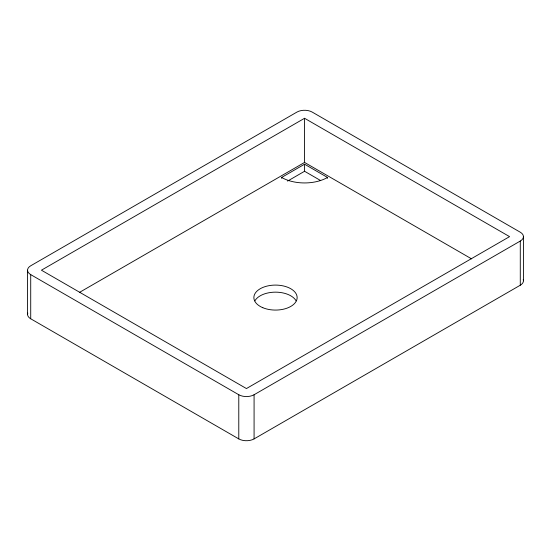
<?xml version="1.0" encoding="UTF-8"?>
<svg xmlns="http://www.w3.org/2000/svg" width="551" height="551" viewBox="0 0 551 551"><rect width="100%" height="100%" fill="white"/><g stroke="black" fill="none" stroke-linecap="round" stroke-linejoin="round"><path stroke-width="0.83" d="M523.45 280.803L523.45 236.634M304.565 118.279L41.428 270.197L246.435 388.558L509.572 236.634L304.565 118.279L304.565 162.442L79.447 292.416M281.616 178.338L281.616 177.456L304.565 164.205L327.514 177.456L327.514 178.338M287.539 181.107L304.565 171.271L320.345 180.384M30.718 274.618L238.783 394.743A10.82 6.247 0 0 0 254.08 394.743L520.282 241.049A10.82 6.247 0 0 0 520.282 232.219L312.217 112.094A10.82 6.247 0 0 0 296.92 112.094L30.718 265.782A10.82 6.247 0 0 0 30.718 274.618L30.718 318.781L238.783 438.906A10.82 6.247 0 0 0 254.08 438.906L520.282 285.218A10.82 6.247 0 0 0 523.223 279.522M304.565 162.442L471.553 258.853M520.282 241.049L520.282 285.218M304.565 164.205L304.565 171.271M254.08 394.743L254.08 438.906M238.783 394.743L238.783 438.906M27.55 270.197L27.55 314.366M30.718 318.781A10.82 6.247 0 0 1 27.777 313.085M254.886 300.86A21.634 12.494 0 0 1 275.5 292.154A21.634 12.494 0 0 1 296.114 300.86M327.514 177.456A32.454 18.734 0 0 1 281.616 177.456M262.806 307.699A21.634 12.494 0 0 0 297.023 298.869A21.634 12.494 0 0 0 266.677 286.176A21.634 12.494 0 0 0 262.806 307.699"/></g></svg>
